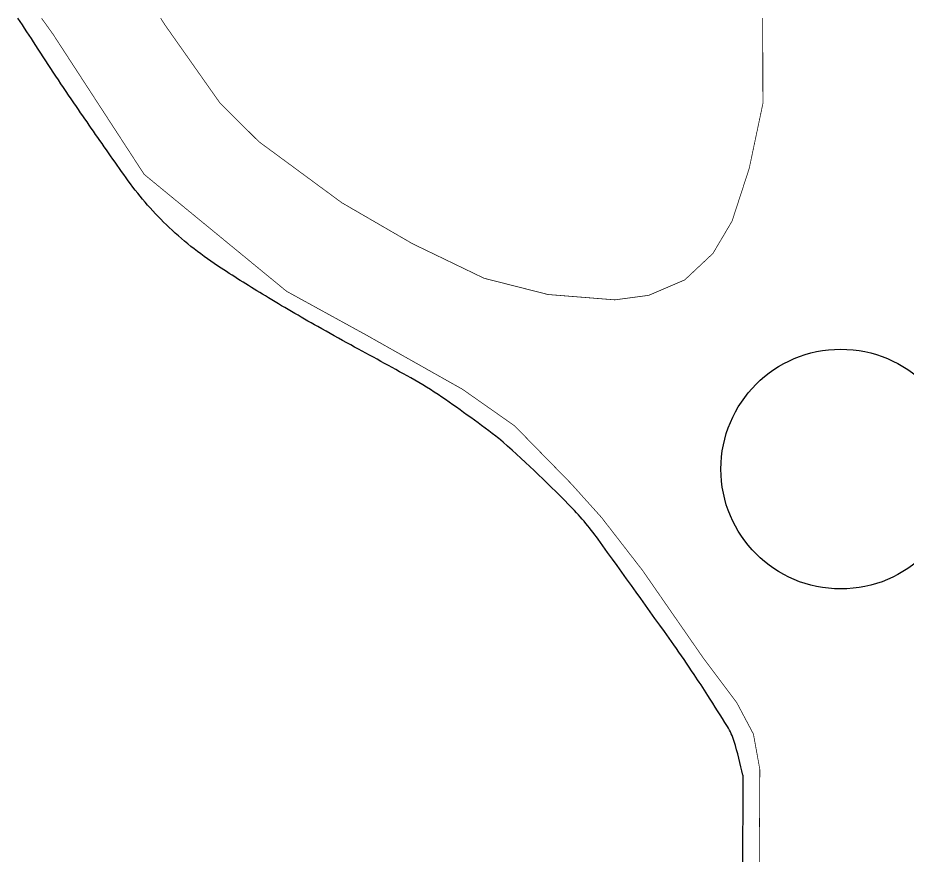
# Model space of a CAD drawing. Header units: millimetres. Extents: x 2128 to 2646, y 1972 to 2207.
# Drawn here: x 2478 to 2538.5, y 2150.3 to 2207.3 of the extents above; entities that cross this region are included whole.
import ezdxf

# ---------------------------------------------------------------- set-up
doc = ezdxf.new("R2010")
doc.units = ezdxf.units.MM
doc.layers.add('to-calcada', color=1, linetype='Continuous')
doc.layers.add('via', color=1, linetype='Continuous')

msp = doc.modelspace()

# ---------------------------------------------------------------- linework, layer by layer
at = {"layer": 'to-calcada'}
msp.add_line((2527.329, 2155.761), (2527.272, 2119.789), dxfattribs=at)
for points in [[(2510.756, 2178.656, 0.01262), (2506.845, 2181.495, 0.023903), (2504.736, 2182.802, 0.00266), (2500.652, 2185.043, -0.004864), (2498.401, 2186.291, -0.007033), (2494.831, 2188.382, -0.008182), (2491.812, 2190.277, -0.044679), (2488.289, 2193.045, -0.047639), (2485.502, 2196.221, -0.003633), (2484.3, 2197.912, -0.001831), (2481.966, 2201.275, -0.008918), (2479.207, 2205.436, 0.008837), (2477.979, 2207.289)], [(2527.329, 2155.761, 0.023096), (2526.747, 2158.062, 0.063724), (2526.281, 2159.08, 0.003181), (2524.949, 2161.191, 0.00463), (2524.017, 2162.618, 0.007449), (2522.633, 2164.63, 0.002081), (2517.483, 2171.817, 0.037806), (2515.475, 2174.195, 0.018588), (2510.704, 2178.699)]]:
    msp.add_lwpolyline(points, format="xyb", dxfattribs=at)
at = {"layer": 'via', "const_width": 0.05}
for points in [[(2479.594, 2207.289), (2480.372, 2206.205), (2486.582, 2196.656), (2496.276, 2188.698), (2501.687, 2185.728), (2508.252, 2182.027), (2511.802, 2179.536), (2515.649, 2175.6), (2517.706, 2173.312), (2520.5, 2169.707), (2524.613, 2163.775), (2526.913, 2160.712), (2528.055, 2158.556), (2528.491, 2156.147), (2528.475, 2153.541), (2528.426, 2147.081), (2528.543, 2086.436), (2528.426, 1989.489), (2528.402, 1972.193)], [(2528.688, 2207.289), (2528.698, 2201.473), (2527.765, 2197.053), (2526.6, 2193.475), (2525.301, 2191.278), (2523.378, 2189.472), (2520.93, 2188.423), (2518.615, 2188.115), (2514.071, 2188.479), (2509.716, 2189.586), (2504.853, 2191.933), (2500.036, 2194.725), (2494.387, 2198.885), (2491.733, 2201.525), (2488.022, 2206.793), (2487.703, 2207.289)]]:
    msp.add_lwpolyline(points, dxfattribs=at)
at = {"layer": 'via'}
msp.add_circle((2534.002, 2176.598), 8.16, dxfattribs=at)

doc.saveas('drawing.dxf')
